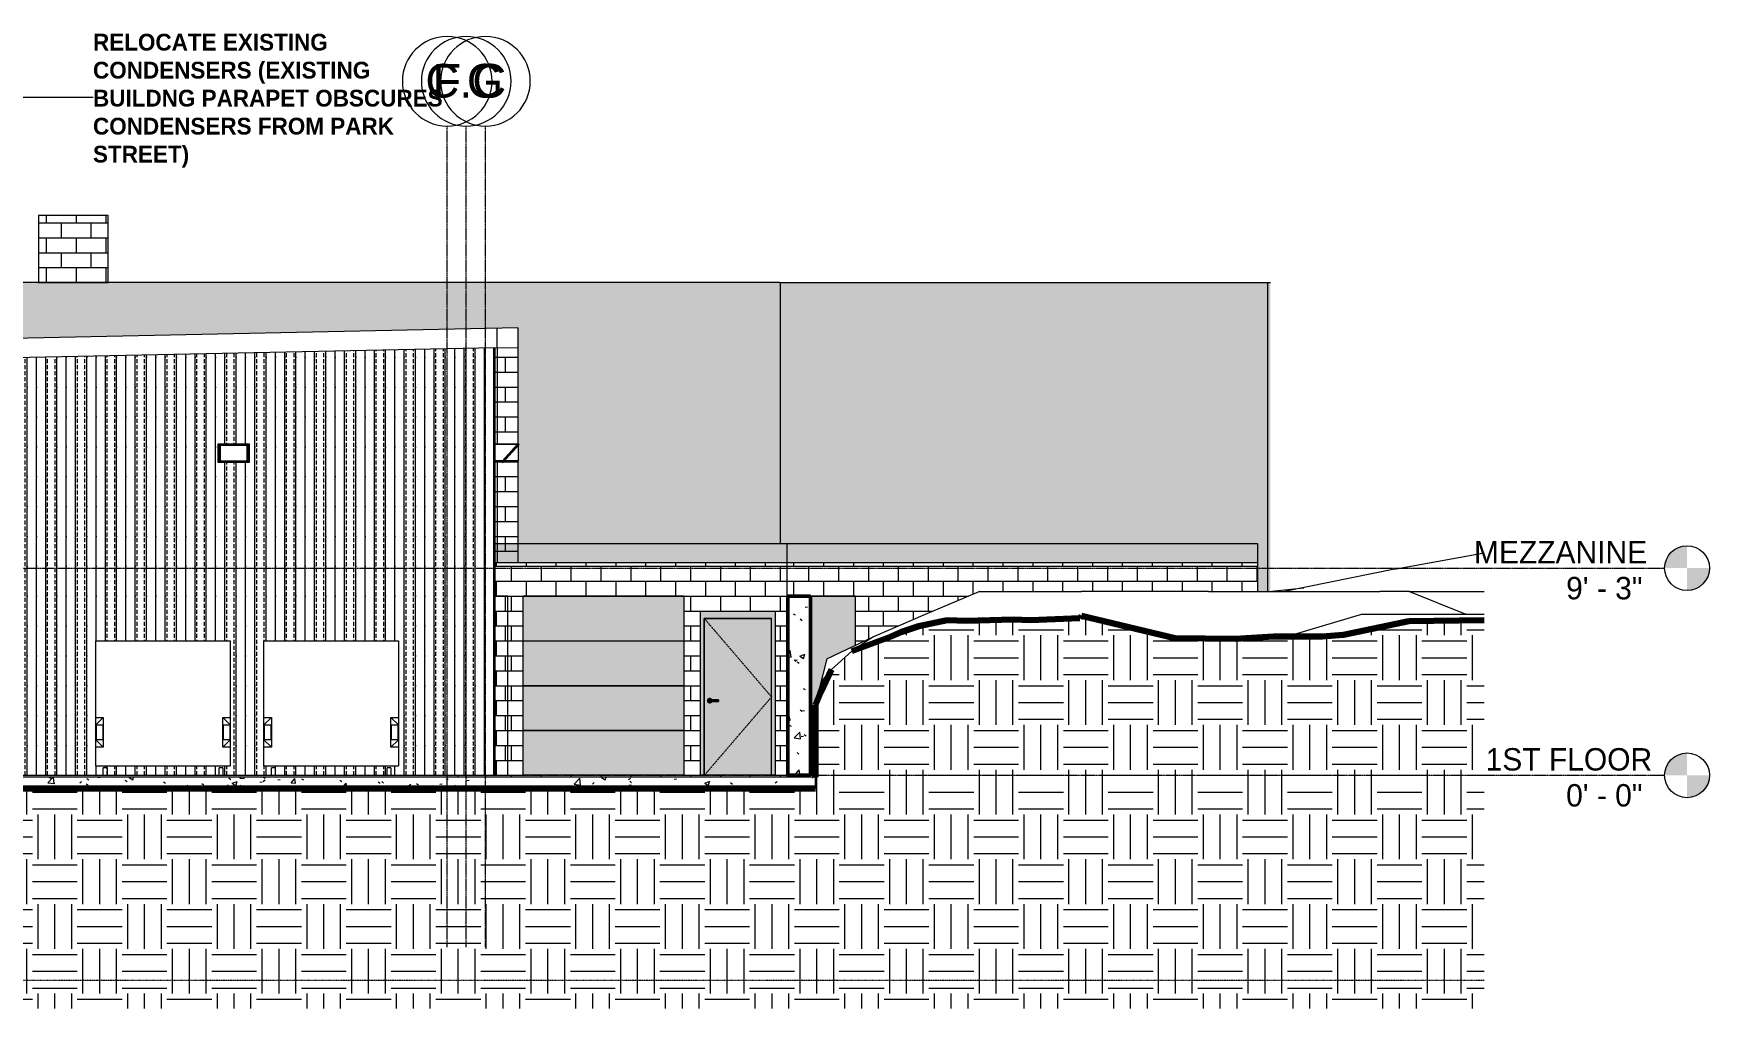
# Model space of a CAD drawing. Header units: inches. Extents: x -12048 to -7950, y -201 to 456.
# Drawn here: x -8848 to -7950, y -125 to 397 of the extents above; entities that cross this region are included whole.
import ezdxf

# ---------------------------------------------------------------- set-up
doc = ezdxf.new("R2010")
doc.units = ezdxf.units.IN
doc.header["$MEASUREMENT"] = 0
for name, pattern in [('Aligning Line 1_8_', [0.25, 0.125, -0.125]), ('Dash 1_16_', [0.125, 0.0625, -0.0625]), ('Grid Line 1_2_', [0.875, 0.5, -0.125, 0.125, -0.125])]:
    doc.linetypes.add(name, pattern=pattern)
for name, color, linetype, lineweight in [('A-DOOR', 31, 'Continuous', 13), ('A-DOOR-FRAM', 31, 'Continuous', 13), ('A-FLOR-LEVL', 51, 'Continuous', 9), ('A-ROOF', 132, 'Continuous', 13), ('A-WALL', 113, 'Continuous', 13), ('A-WALL-PATT', 111, 'Continuous', 13), ('C-BLDG-PADS', 91, 'Continuous', 13), ('C-TOPO', 7, 'Continuous', 9), ('E-LITE-EQPM', 33, 'Continuous', 9), ('G-ANNO-SYMB', 111, 'Aligning Line 1_8_', 9), ('G-ANNO-TEXT', 231, 'Continuous', 9), ('Q-SPCQ', 91, 'Continuous', 9), ('S-FNDN', 32, 'Continuous', 13), ('S-GRID', 1, 'Continuous', 9), ('S-GRID-IDEN', 1, 'Continuous', 9)]:
    doc.layers.add(name, color=color, linetype=linetype, lineweight=lineweight)
doc.styles.add('Arial', font='arial.ttf', dxfattribs={"height": 18})
doc.styles.add('Century Gothic', font='ufonts.com_century-gothic.ttf', dxfattribs={"height": 12})
doc.styles.add('Century Gothic_B', font='GOTHICB.TTF', dxfattribs={"height": 9})
pattern_1 = [(0, (-9083.0765, 0), (0, 8), []), (90, (-9083.0765, 0), (-8, 8), [8, -8])]
pattern_2 = [(50, (-8896.282, 126), (27.5427, -2.4099), [2.88, -31.68]), (355, (-8896.282, 126), (-5.3278, 28.8843), [2.304, -25.344]), (100.451, (-8893.987, 125.8), (22.2153, 26.474), [2.448, -26.924]), (46.184, (-8896.28, 133.68), (40.9819, -6.3564), [4.32, -47.52]), (96.636, (-8892.867, 133.15), (35.8907, 37.4062), [3.671, -40.386]), (351.184, (-8896.28, 133.68), (35.891, 37.4062), [3.456, -38.016]), (21, (-8892.442, 131.76), (22.921, -15.4607), [2.88, -31.68]), (326, (-8892.442, 131.76), (9.3435, 27.8457), [2.304, -25.344]), (71.451, (-8890.532, 130.472), (32.2648, 12.3844), [2.448, -26.924]), (37.5, (-8896.2815, 126), (0.46686, 12.7827), [1.267, -23.77, 1.267, -24.461, -25.44]), (37.5, (-8896.2815, 126), (0.46686, 12.7827), [-50.765, 1.267, -24.173]), (7.5, (-8896.282, 126), (10.1016, 15.1451), [1.267, -13.402, 1.267, -23.194, -9.696]), (7.5, (-8896.282, 126), (10.1016, 15.1451), [-39.13, 1.267, -8.429]), (327.5, (-8904.845, 126), (20.49916, -0.86578), [1.267, -8.333, 1.267, -28.685, -39.744]), (327.5, (-8904.845, 126), (20.49916, -0.86578), [-39.552, 1.267, -38.477]), (317.5, (-8908.685, 126), (22.3948, 3.8443), [1.267, -11.213, 1.267, -18.624, -28.224]), (317.5, (-8908.685, 126), (22.3948, 3.8443), [-32.371, 1.267, -26.957])]
pattern_3 = [(90, (-8595.21, 0), (-16, 1e-15), [16, 0, 0, 0]), (90, (-8601.21, 0), (-16, 1e-15), [16, 0, 0, 0]), (90, (-8600.21, 0), (-16, 1e-15), [2.143, -13.857]), (90, (-8606.21, 0), (-16, 1e-15), [16, 0, 0, 0]), (90, (-8600.21, 3.214), (-16, 1e-15), [2.143, -13.857]), (90, (-8600.21, 6.429), (-16, 1e-15), [2.143, -13.857]), (90, (-8600.21, 9.643), (-16, 1e-15), [2.143, -13.857]), (90, (-8600.21, 12.857), (-16, 1e-15), [2.143, -13.857]), (90, (-8596.21, 0), (-16, 1e-15), [2.143, -13.857]), (90, (-8596.21, 3.214), (-16, 1e-15), [2.143, -13.857]), (90, (-8596.21, 6.429), (-16, 1e-15), [2.143, -13.857]), (90, (-8596.21, 9.643), (-16, 1e-15), [2.143, -13.857]), (90, (-8596.21, 12.857), (-16, 1e-15), [2.143, -13.857])]
pattern_4 = [(0, (-8896.282, 126), (24, 24), [24, -24]), (0, (-8896.282, 135), (24, 24), [24, -24]), (0, (-8896.282, 144), (24, 24), [24, -24]), (90, (-8893.282, 147), (-24, 24), [24, -24]), (90, (-8884.282, 147), (-24, 24), [24, -24]), (90, (-8875.282, 147), (-24, 24), [24, -24])]

# ---------------------------------------------------------------- blocks, each defined once
blk = doc.blocks.new('Door-Passage-Single-Flush - 36_ x 84_-1396078-BUILDING SECTION - NORTH_SOUTH - LOOKING EAST - _REPAIR GARAGE')
at = {"layer": 'A-DOOR'}
h = blk.add_hatch(color=254, dxfattribs=at)
h.paths.add_polyline_path([(-10683.21, 0), (-10647.21, 0), (-10647.21, 84), (-10683.21, 84), (-10683.21, 4.54)], flags=0)
h.paths.add_polyline_path([(-10680.35, 38.82), (-10680.66, 38.86), (-10680.94, 38.98), (-10681.19, 39.16), (-10681.38, 39.41), (-10681.49, 39.69), (-10681.53, 40), (-10681.49, 40.31), (-10681.38, 40.59), (-10681.11, 40.89), (-10680.94, 41.02), (-10680.66, 41.14), (-10680.35, 41.18), (-10680.05, 41.14), (-10679.76, 41.02), (-10679.42, 40.7), (-10679.33, 40.59), (-10679.21, 40.39), (-10675.53, 40.38), (-10675.53, 39.61), (-10679.25, 39.61), (-10679.33, 39.41), (-10679.52, 39.16), (-10679.76, 38.98), (-10680.05, 38.86)], flags=0)
h = blk.add_hatch(color=254, dxfattribs=at)
h.paths.add_polyline_path([(-10680.35, 38.82), (-10680.05, 38.86), (-10679.76, 38.98), (-10679.52, 39.16), (-10679.33, 39.41), (-10679.28, 39.61), (-10679.66, 39.62), (-10680.03, 40.01), (-10679.66, 40.39), (-10679.25, 40.39), (-10679.42, 40.7), (-10679.52, 40.84), (-10679.76, 41.02), (-10680.05, 41.14), (-10680.35, 41.18), (-10680.66, 41.14), (-10680.94, 41.02), (-10681.19, 40.84), (-10681.38, 40.59), (-10681.49, 40.31), (-10681.53, 40), (-10681.49, 39.69), (-10681.38, 39.41), (-10681.11, 39.11), (-10680.94, 38.98), (-10680.66, 38.86)], flags=0)
h.paths.add_polyline_path([(-10680.25, 39.61), (-10680.55, 39.74), (-10680.6, 39.8), (-10680.6, 40.2), (-10680.43, 40.35), (-10680.24, 40.39), (-10679.91, 40.35), (-10679.71, 40.34), (-10680.04, 40), (-10679.74, 39.62), (-10680, 39.62), (-10680.25, 39.61)], flags=0)
h.paths.add_polyline_path([(-10679.66, 39.8), (-10679.7, 40.07), (-10679.73, 40), (-10679.69, 39.9)], flags=0)
h = blk.add_hatch(color=254, dxfattribs=at)
h.paths.add_polyline_path([(-10680.25, 39.61), (-10679.91, 39.65), (-10679.71, 39.66), (-10680.04, 40), (-10680.61, 40), (-10680.55, 39.74), (-10680.43, 39.65), (-10680.27, 39.61)], flags=0)
h.paths.add_polyline_path([(-10679.66, 39.62), (-10679.69, 39.9), (-10679.73, 40), (-10680.04, 40), (-10679.7, 39.66)], flags=0)
h = blk.add_hatch(color=254, dxfattribs=at)
h.paths.add_polyline_path([(-10679.91, 40), (-10679.73, 40), (-10679.66, 40.34), (-10679.7, 40.34), (-10680.04, 40), (-10679.94, 40)], flags=0)
h.paths.add_polyline_path([(-10680.45, 40), (-10680.03, 40.01), (-10679.74, 40.38), (-10680, 40.38), (-10680.34, 40.37), (-10680.55, 40.26), (-10680.6, 40.2), (-10680.58, 40), (-10680.52, 40)], flags=0)
for points in [[(-10677.87, 40), (-10675.53, 40), (-10675.53, 40.39), (-10679.66, 40.38), (-10679.66, 40)], [(-10675.53, 39.61), (-10675.53, 40), (-10679.66, 40), (-10679.66, 39.61), (-10677.87, 39.61)]]:
    blk.add_hatch(color=254, dxfattribs=at).paths.add_polyline_path(points, flags=0)
at = {"layer": 'A-DOOR-FRAM'}
blk.add_hatch(color=254, dxfattribs=at).paths.add_polyline_path([(-10685.21, 0), (-10683.21, 0), (-10683.21, 84), (-10647.21, 84), (-10647.21, 0), (-10645.21, 0), (-10645.21, 88), (-10685.21, 88), (-10685.21, 3.72)], flags=0)
at = {"layer": 'A-DOOR', "linetype": 'Dash 1_16_', "lineweight": 9}
for p, q in [((-10683.21, 84), (-10647.21, 42)), ((-10647.21, 42), (-10683.21, 0))]:
    blk.add_line(p, q, dxfattribs=at)
at = {"layer": 'A-DOOR', "lineweight": 9}
for p, q in [((-10683.21, 84), (-10683.21, 0)), ((-10647.21, 84), (-10683.21, 84)), ((-10647.21, 0), (-10647.21, 84)), ((-10675.53, 40.39), (-10679.66, 40.39)), ((-10679.66, 39.61), (-10675.53, 39.61)), ((-10675.53, 40.39), (-10675.53, 40)), ((-10675.53, 40), (-10675.53, 39.61))]:
    blk.add_line(p, q, dxfattribs=at)
at = {"layer": 'A-DOOR', "lineweight": 9, "flags": 128}
for points in [[(-10679.66, 40.39), (-10679.69, 40.39), (-10679.71, 40.39), (-10679.73, 40.39), (-10679.76, 40.39), (-10679.78, 40.39), (-10679.8, 40.39), (-10679.83, 40.39), (-10679.85, 40.39), (-10679.87, 40.39), (-10679.89, 40.39), (-10679.92, 40.39), (-10679.94, 40.39), (-10679.96, 40.39), (-10679.98, 40.39), (-10680, 40.39), (-10680.02, 40.39), (-10680.04, 40.39), (-10680.05, 40.39), (-10680.07, 40.39), (-10680.09, 40.39), (-10680.1, 40.39), (-10680.12, 40.39), (-10680.13, 40.39), (-10680.15, 40.39), (-10680.16, 40.39), (-10680.17, 40.39), (-10680.19, 40.39), (-10680.2, 40.39), (-10680.21, 40.39), (-10680.21, 40.39), (-10680.22, 40.39), (-10680.23, 40.39), (-10680.24, 40.39), (-10680.24, 40.39), (-10680.25, 40.39), (-10680.25, 40.39), (-10680.25, 40.39), (-10680.25, 40.39), (-10680.25, 40.39)], [(-10680.25, 39.61), (-10680.25, 39.61), (-10680.25, 39.61), (-10680.25, 39.61), (-10680.25, 39.61), (-10680.24, 39.61), (-10680.24, 39.61), (-10680.23, 39.61), (-10680.22, 39.61), (-10680.22, 39.61), (-10680.21, 39.61), (-10680.2, 39.61), (-10680.19, 39.61), (-10680.18, 39.61), (-10680.16, 39.61), (-10680.15, 39.61), (-10680.14, 39.61), (-10680.12, 39.61), (-10680.11, 39.61), (-10680.09, 39.61), (-10680.08, 39.61), (-10680.06, 39.61), (-10680.04, 39.61), (-10680.02, 39.61), (-10680, 39.61), (-10679.98, 39.61), (-10679.96, 39.61), (-10679.94, 39.61), (-10679.92, 39.61), (-10679.9, 39.61), (-10679.88, 39.61), (-10679.86, 39.61), (-10679.83, 39.61), (-10679.81, 39.61), (-10679.79, 39.61), (-10679.76, 39.61), (-10679.74, 39.61), (-10679.72, 39.61), (-10679.69, 39.61), (-10679.67, 39.61), (-10679.66, 39.61)]]:
    blk.add_lwpolyline(points, dxfattribs=at)
at = {"layer": 'A-DOOR', "lineweight": 9}
for centre, radius, start, end in [((-10680.35, 40), 1.18, 19.63434, 180), ((-10680.35, 40), 1.18, 180, 340.43675), ((-10680.25, 40), 0.394, 150, 180), ((-10680.25, 40), 0.394, 180, 210), ((-10680.25, 40), 0.394, 90, 105), ((-10680.25, 40), 0.394, 255, 270)]:
    blk.add_arc(centre, radius, start, end, dxfattribs=at)
at = {"layer": 'A-DOOR-FRAM', "lineweight": 9}
for p, q in [((-10683.21, 0), (-10683.21, 84)), ((-10683.21, 84), (-10647.21, 84)), ((-10647.21, 0), (-10647.21, 84))]:
    blk.add_line(p, q, dxfattribs=at)
blk = doc.blocks.new('Door-Sectional_DesignersChoice_Amarr - 7_x8_-1261150-BUILDING SECTION - NORTH_SOUTH - LOOKING EAST - _REPAIR GARAGE')
at = {"layer": 'A-DOOR'}
for points in [[(-10780.21, 95.94), (-10694.21, 95.94), (-10694.21, 96), (-10780.21, 96)], [(-10780.21, 72), (-10694.21, 72), (-10694.21, 95.94), (-10780.21, 95.94)], [(-10780.21, 71.94), (-10694.21, 71.94), (-10694.21, 72), (-10780.21, 72)], [(-10780.21, 48), (-10694.21, 48), (-10694.21, 71.94), (-10780.21, 71.94)], [(-10780.21, 47.94), (-10694.21, 47.94), (-10694.21, 48), (-10780.21, 48)], [(-10780.21, 24), (-10694.21, 24), (-10694.21, 47.94), (-10780.21, 47.94), (-10780.21, 44.23)], [(-10780.21, 23.94), (-10694.21, 23.94), (-10694.21, 24), (-10780.21, 24)], [(-10780.21, 0), (-10694.21, 0), (-10694.21, 23.94), (-10780.21, 23.94)]]:
    blk.add_hatch(color=254, dxfattribs=at).paths.add_polyline_path(points, flags=0)
for p, q in [((-10694.21, 95.94), (-10780.21, 95.94)), ((-10780.21, 72), (-10694.21, 72)), ((-10694.21, 71.94), (-10780.21, 71.94)), ((-10780.21, 48), (-10694.21, 48)), ((-10694.21, 47.94), (-10780.21, 47.94)), ((-10780.21, 24), (-10694.21, 24)), ((-10694.21, 23.94), (-10780.21, 23.94))]:
    blk.add_line(p, q, dxfattribs=at)
blk = doc.blocks.new('Walls 1 - Walls 1-1277454-BUILDING SECTION - NORTH_SOUTH - LOOKING EAST - _REPAIR GARAGE')
at = {"layer": 'A-ROOF'}
h = blk.add_hatch(color=254, dxfattribs=at)
h.paths.add_polyline_path([(-11927.33, -31.87), (-11915.82, -31.4), (-11915.82, -12), (-11927.33, -12), (-11927.33, -31.14)], flags=0)
h.paths.add_polyline_path([(-11927.33, -11.52), (-11915.82, -11.52), (-11915.82, 264), (-11927.33, 264), (-11927.33, 44.23)], flags=0)
h = blk.add_hatch(color=254, dxfattribs=at)
h.paths.add_polyline_path([(-11778.92, 0), (-11774.15, 0), (-11774.15, 16), (-11778.92, 16), (-11778.92, 1.94)], flags=0)
h.paths.add_polyline_path([(-11915.82, 0), (-11842.92, 0), (-11842.92, 102), (-11840.92, 102), (-11840.92, 98), (-11840.67, 98), (-11840.64, 139.44), (-11840.57, 139.62), (-11840.45, 139.78), (-11840.29, 139.9), (-11840.11, 139.97), (-11839.72, 140), (-11782.57, 140), (-11782.45, 140.08), (-11782.29, 140.1), (-11782.07, 140.06), (-11781.91, 140), (-11774.95, 139.97), (-11774.77, 139.9), (-11774.62, 139.78), (-11774.5, 139.62), (-11774.41, 139.38), (-11774.4, 139.25), (-11774.42, 139.06), (-11774.5, 138.87), (-11774.71, 138.64), (-11774.9, 138.55), (-11774.95, 138.53), (-11774.9, 138.5), (-11774.65, 138.5), (-11774.65, 102), (-11774.15, 102), (-11774.15, 168.34), (-11774.79, 168.34), (-11774.74, 168.29), (-11774.87, 168.17), (-11774.58, 167.85), (-11774.94, 167.52), (-11775.76, 168.44), (-11783.4, 168.44), (-11783.35, 176.85), (-11783.36, 176.87), (-11783.69, 177.24), (-11783.33, 177.56), (-11783.04, 177.24), (-11782.91, 177.36), (-11783, 177.46), (-11774.15, 177.46), (-11774.15, 264), (-11915.82, 264), (-11915.82, 44.23)], flags=0)
h.paths.add_polyline_path([(-11774.15, 17.5), (-11774.15, 40.5), (-11778.92, 40.5), (-11778.92, 17.5), (-11778.04, 17.5)], flags=0)
h.paths.add_polyline_path([(-11778.92, 42), (-11774.15, 42), (-11774.15, 90), (-11778.92, 90), (-11778.92, 44.23)], flags=0)
h.paths.add_polyline_path([(-11822.65, 98), (-11785.67, 98), (-11785.67, 103), (-11822.65, 103), (-11822.65, 100.61)], flags=0)
h.paths.add_polyline_path([(-11837.67, 98), (-11837.67, 103), (-11839.17, 103), (-11839.17, 98)], flags=0)
h.paths.add_polyline_path([(-11836.17, 98), (-11823.65, 98), (-11823.65, 103), (-11836.17, 103), (-11836.17, 100.61)], flags=0)
h.paths.add_polyline_path([(-11784.17, 98), (-11782.67, 98), (-11782.67, 103), (-11784.17, 103), (-11784.17, 98.85)], flags=0)
h.paths.add_polyline_path([(-11781.17, 98), (-11780.92, 98), (-11780.92, 102), (-11775.65, 102), (-11775.65, 103), (-11781.17, 103), (-11781.17, 100.61)], flags=0)
h.paths.add_polyline_path([(-11784.17, 104), (-11782.67, 104), (-11782.67, 108), (-11784.17, 108), (-11784.17, 104.14)], flags=0)
h.paths.add_polyline_path([(-11810.49, 104), (-11785.67, 104), (-11785.67, 108), (-11822.65, 108), (-11822.65, 104)], flags=0)
h.paths.add_polyline_path([(-11836.17, 104), (-11823.65, 104), (-11823.65, 108), (-11836.17, 108), (-11836.17, 107.66)], flags=0)
h.paths.add_polyline_path([(-11781.17, 104), (-11775.65, 104), (-11775.65, 108), (-11781.17, 108), (-11781.17, 104.14)], flags=0)
h.paths.add_polyline_path([(-11839.17, 104), (-11837.67, 104), (-11837.67, 108), (-11839.17, 108), (-11839.17, 104.14)], flags=0)
h.paths.add_polyline_path([(-11837.67, 109), (-11837.67, 113), (-11839.17, 113), (-11839.17, 109)], flags=0)
h.paths.add_polyline_path([(-11797.51, 109), (-11785.67, 109), (-11785.67, 113), (-11822.65, 113), (-11822.65, 109), (-11804, 109)], flags=0)
h.paths.add_polyline_path([(-11782.67, 109), (-11782.67, 113), (-11784.17, 113), (-11784.17, 109), (-11782.91, 109)], flags=0)
h.paths.add_polyline_path([(-11781.17, 109), (-11775.65, 109), (-11775.65, 113), (-11781.17, 113), (-11781.17, 111.18)], flags=0)
h.paths.add_polyline_path([(-11836.17, 109), (-11823.65, 109), (-11823.65, 113), (-11836.17, 113), (-11836.17, 111.18)], flags=0)
h.paths.add_polyline_path([(-11782.67, 114), (-11782.67, 118), (-11784.17, 118), (-11784.17, 114)], flags=0)
h.paths.add_polyline_path([(-11837.67, 114), (-11837.67, 118), (-11839.17, 118), (-11839.17, 114)], flags=0)
h.paths.add_polyline_path([(-11781.17, 114), (-11775.65, 114), (-11775.65, 118), (-11781.17, 118), (-11781.17, 114.71)], flags=0)
h.paths.add_polyline_path([(-11816.99, 114), (-11785.67, 114), (-11785.67, 118), (-11822.65, 118), (-11822.65, 114)], flags=0)
h.paths.add_polyline_path([(-11823.65, 114), (-11823.65, 118), (-11836.17, 118), (-11836.17, 114), (-11829.97, 114)], flags=0)
h.paths.add_polyline_path([(-11787.54, 119), (-11785.67, 119), (-11785.67, 123), (-11822.65, 123), (-11822.65, 119), (-11791.63, 119)], flags=0)
h.paths.add_polyline_path([(-11778.04, 119), (-11775.65, 119), (-11775.65, 123), (-11781.17, 123), (-11781.17, 119), (-11778.34, 119)], flags=0)
h.paths.add_polyline_path([(-11837.67, 119), (-11837.67, 123), (-11839.17, 123), (-11839.17, 119)], flags=0)
h.paths.add_polyline_path([(-11784.17, 119), (-11782.67, 119), (-11782.67, 123), (-11784.17, 123), (-11784.17, 121.76)], flags=0)
h.paths.add_polyline_path([(-11836.17, 119), (-11823.65, 119), (-11823.65, 123), (-11836.17, 123), (-11836.17, 121.76)], flags=0)
h.paths.add_polyline_path([(-11810.49, 124), (-11785.67, 124), (-11785.67, 128), (-11822.65, 128), (-11822.65, 124), (-11816.99, 124)], flags=0)
h.paths.add_polyline_path([(-11775.65, 124), (-11775.65, 128), (-11781.17, 128), (-11781.17, 124), (-11778.04, 124)], flags=0)
h.paths.add_polyline_path([(-11839.17, 124), (-11837.67, 124), (-11837.67, 128), (-11839.17, 128), (-11839.17, 125.28)], flags=0)
h.paths.add_polyline_path([(-11829.97, 124), (-11823.65, 124), (-11823.65, 128), (-11836.17, 128), (-11836.17, 124)], flags=0)
h.paths.add_polyline_path([(-11784.17, 124), (-11782.67, 124), (-11782.67, 128), (-11784.17, 128), (-11784.17, 125.28)], flags=0)
h.paths.add_polyline_path([(-11816.99, 129), (-11785.67, 129), (-11785.67, 132.5), (-11822.65, 132.5), (-11822.65, 129)], flags=0)
h.paths.add_polyline_path([(-11836.17, 129), (-11823.65, 129), (-11823.65, 132.5), (-11836.17, 132.5), (-11836.17, 132.33)], flags=0)
h.paths.add_polyline_path([(-11781.17, 129), (-11775.65, 129), (-11775.65, 133), (-11777.44, 133), (-11777.5, 132.87), (-11777.62, 132.72), (-11777.77, 132.6), (-11778.04, 132.51), (-11778.34, 132.5), (-11781.17, 132.5), (-11781.17, 132.33)], flags=0)
h.paths.add_polyline_path([(-11782.67, 129), (-11782.67, 132.5), (-11784.17, 132.5), (-11784.17, 129)], flags=0)
h.paths.add_polyline_path([(-11838.23, 129), (-11837.67, 129), (-11837.7, 133), (-11839.17, 133), (-11839.17, 129)], flags=0)
h.paths.add_polyline_path([(-11836.72, 134), (-11823.65, 134), (-11823.65, 138.5), (-11839.17, 138.5), (-11839.17, 134), (-11836.92, 134)], flags=0)
h.paths.add_polyline_path([(-11778.04, 134), (-11775.65, 134), (-11775.65, 138.5), (-11781.17, 138.46), (-11781.17, 134), (-11778.15, 134)], flags=0)
h.paths.add_polyline_path([(-11787.78, 134), (-11782.67, 134), (-11782.67, 138.5), (-11822.65, 138.5), (-11822.65, 134), (-11791.02, 134)], flags=0)
for points in [[(-10642.37, 124), (-10642.37, 264), (-10642.99, 264), (-10642.99, 124)], [(-10386.77, 98.4), (-10381.41, 98.4), (-10381.41, 264), (-10642.37, 264), (-10642.37, 124), (-10386.77, 124), (-10386.77, 100.61)], [(-10381.41, 98.4), (-10380.79, 98.44), (-10380.08, 98.52), (-10380.08, 264), (-10381.41, 264), (-10381.41, 100.61)]]:
    blk.add_hatch(color=254, dxfattribs=at).paths.add_polyline_path(points, flags=0)
for p, q in [((-11927.33, 264), (-11915.82, 264)), ((-11915.82, 264), (-11774.15, 264)), ((-11915.82, 264), (-11915.82, -11.52)), ((-11774.15, 177.46), (-11774.15, 264)), ((-10643.01, 264), (-10642.37, 264)), ((-10642.37, 264), (-10381.41, 264)), ((-10642.37, 124), (-10642.37, 264)), ((-10381.41, 264), (-10380.08, 264)), ((-10381.41, 98.4), (-10381.41, 264)), ((-11774.15, 102), (-11774.15, 168.34)), ((-11774.15, 42), (-11774.15, 90)), ((-11774.15, 17.5), (-11774.15, 40.5)), ((-11774.15, 0), (-11774.15, 16)), ((-11915.82, -12), (-11915.82, -31.4))]:
    blk.add_line(p, q, dxfattribs=at)
blk = doc.blocks.new('Trash_Bin_3753 - 6-Yard Bin-1391954-BUILDING SECTION - NORTH_SOUTH - LOOKING EAST - _REPAIR GARAGE')
at = {"layer": 'Q-SPCQ'}
for p, q in [((-11009.02, 31), (-11009.02, 72)), ((-11009.02, 72), (-10937.02, 72)), ((-10937.02, 72), (-10937.02, 31)), ((-11009.02, 27), (-11009.02, 31)), ((-11009.02, 31), (-11005.02, 31)), ((-11009.02, 27), (-11005.02, 31)), ((-11009.02, 19), (-11009.02, 27)), ((-11005.02, 31), (-11005.02, 15)), ((-10941.02, 15), (-10941.02, 31)), ((-10941.02, 31), (-10937.02, 31)), ((-10941.02, 31), (-10937.02, 27)), ((-10937.02, 31), (-10937.02, 27)), ((-10937.02, 27), (-10937.02, 19)), ((-11009.02, 15), (-11009.02, 19)), ((-11005.02, 15), (-11009.02, 19)), ((-11005.15, 26.88), (-11008.9, 26.88)), ((-11008.9, 26.88), (-11008.9, 19.13)), ((-11008.9, 19.13), (-11005.15, 19.13)), ((-11005.15, 19.13), (-11005.15, 26.88)), ((-10937.02, 19), (-10941.02, 15)), ((-10937.15, 26.88), (-10940.9, 26.88)), ((-10940.9, 26.88), (-10940.9, 19.13)), ((-10940.9, 19.13), (-10937.15, 19.13)), ((-10937.15, 19.13), (-10937.15, 26.88)), ((-10937.02, 19), (-10937.02, 15)), ((-11009.02, 5), (-11009.02, 15)), ((-11005.02, 15), (-11009.02, 15)), ((-10937.02, 15), (-10941.02, 15)), ((-10937.02, 15), (-10937.02, 5)), ((-11009.02, 5), (-10937.02, 5)), ((-11003.02, 4), (-11005.02, 4)), ((-11005.02, 2), (-11005.02, 4)), ((-11005.02, 0), (-11005.02, 2)), ((-11003.02, 4), (-11003.02, 2)), ((-11003.02, 2), (-11003.02, 0)), ((-10941.02, 4), (-10943.02, 4)), ((-10943.02, 2), (-10943.02, 4)), ((-10943.02, 0), (-10943.02, 2)), ((-10941.02, 4), (-10941.02, 2)), ((-10941.02, 2), (-10941.02, 0)), ((-11005.02, 0), (-11003.02, 0)), ((-10943.02, 0), (-10941.02, 0))]:
    blk.add_line(p, q, dxfattribs=at)
blk = doc.blocks.new('Pathway_Cooper_Streetworks_WKP_Pak_Glass - Pathway_Cooper_Streetworks_WKP_Pak_Glass-V9-BUILDING SECTION - NORTH_SOUTH - LOOKING EAST - _REPAIR GARAGE')
at = {"layer": 'E-LITE-EQPM'}
for p, q in [((-11614.02, 177.56), (-11597.27, 177.56)), ((-11614.02, 177.24), (-11614.02, 177.56)), ((-11614.02, 177.24), (-11597.27, 177.24)), ((-11614.02, 167.52), (-11614.02, 177.24)), ((-11613.52, 176.87), (-11613.52, 167.9)), ((-11613.52, 176.87), (-11597.77, 176.87)), ((-11613.32, 176.87), (-11613.32, 168.21)), ((-11613.02, 168.44), (-11613.02, 176.83)), ((-11612.89, 176.83), (-11613.02, 176.83)), ((-11613.02, 168.44), (-11613.02, 176.83)), ((-11598.27, 176.83), (-11613.02, 176.83)), ((-11612.89, 176.83), (-11612.89, 168.44)), ((-11598.4, 168.44), (-11598.4, 176.83)), ((-11598.27, 176.83), (-11598.4, 176.83)), ((-11598.27, 176.83), (-11598.27, 168.44)), ((-11598.27, 176.83), (-11598.27, 168.44)), ((-11597.97, 168.21), (-11597.97, 176.87)), ((-11597.77, 167.9), (-11597.77, 176.87)), ((-11597.27, 177.56), (-11597.27, 177.24)), ((-11597.27, 177.24), (-11597.27, 167.52)), ((-11597.27, 167.52), (-11614.02, 167.52)), ((-11613.52, 167.9), (-11613.32, 168.21)), ((-11613.52, 167.9), (-11597.77, 167.9)), ((-11613.32, 168.44), (-11613.02, 168.44)), ((-11597.97, 168.34), (-11613.32, 168.34)), ((-11597.97, 168.34), (-11613.32, 168.34)), ((-11597.97, 168.28), (-11613.32, 168.28)), ((-11613.32, 168.21), (-11597.97, 168.21)), ((-11613.02, 168.44), (-11612.89, 168.44)), ((-11613.02, 168.44), (-11598.27, 168.44)), ((-11598.4, 168.44), (-11598.27, 168.44)), ((-11598.27, 168.44), (-11597.97, 168.44)), ((-11597.77, 167.9), (-11597.97, 168.21))]:
    blk.add_line(p, q, dxfattribs=at)
blk = doc.blocks.new('Pathway_Cooper_Streetworks_WKP_Pak_Glass - Pathway_Cooper_Streetworks_WKP_Pak_Glass-V10-BUILDING SECTION - NORTH_SOUTH - LOOKING EAST - _REPAIR GARAGE')
at = {"layer": 'E-LITE-EQPM'}
for p, q in [((-10783.1, 177.46), (-10795.46, 177.46)), ((-10795.36, 177.36), (-10795.36, 168.44)), ((-10783.19, 177.36), (-10795.36, 177.36)), ((-10795.36, 168.44), (-10795.36, 177.36)), ((-10795.36, 177.36), (-10783.19, 177.36)), ((-10782.78, 177.56), (-10791.52, 167.85)), ((-10783.2, 177.36), (-10791.36, 168.29)), ((-10791.16, 167.52), (-10782.42, 177.24)), ((-10783.07, 177.24), (-10783.2, 177.36)), ((-10783.19, 177.36), (-10783.1, 177.46)), ((-10782.81, 176.8), (-10782.81, 168.54)), ((-10782.42, 177.24), (-10782.78, 177.56)), ((-10782.71, 176.83), (-10782.76, 176.85)), ((-10782.71, 176.83), (-10782.76, 176.85)), ((-10782.71, 168.44), (-10782.71, 176.83)), ((-10782.71, 168.44), (-10782.71, 176.83)), ((-10795.46, 168.34), (-10791.32, 168.34)), ((-10795.36, 168.44), (-10791.23, 168.44)), ((-10791.23, 168.44), (-10795.36, 168.44)), ((-10791.52, 167.85), (-10791.16, 167.52)), ((-10791.36, 168.29), (-10791.23, 168.17)), ((-10790.34, 168.44), (-10782.71, 168.44)), ((-10790.34, 168.44), (-10782.71, 168.44)), ((-10782.81, 168.54), (-10790.25, 168.54))]:
    blk.add_line(p, q, dxfattribs=at)
blk = doc.blocks.new('Level - Level Head - Circle-50818-BUILDING SECTION - NORTH_SOUTH - LOOKING EAST - _REPAIR GARAGE')
at = {"layer": 'A-FLOR-LEVL'}
h = blk.add_hatch(color=256, dxfattribs=at)
edge = h.paths.add_edge_path(flags=0)
edge.add_line((-10156.98, 0), (-10168.98, 0))
edge.add_arc((-10156.98, 0), 12, 90, 180, ccw=False)
edge.add_line((-10156.98, 12), (-10156.98, 0))
h = blk.add_hatch(color=256, dxfattribs=at)
edge = h.paths.add_edge_path(flags=0)
edge.add_line((-10156.98, -12), (-10156.98, 0))
edge.add_line((-10156.98, 0), (-10144.98, 0))
edge.add_arc((-10156.98, 0), 12, 270, 360, ccw=False)
blk.add_circle((-10156.98, 0), 12, dxfattribs=at)
blk = doc.blocks.new('Grid - Grid Head - Circle-50561-BUILDING SECTION - NORTH_SOUTH - LOOKING EAST - _REPAIR GARAGE')
at = {"layer": 'S-GRID-IDEN'}
for start, end in [(360, 180), (180, 360)]:
    blk.add_arc((-10800.4, 371.84), 24, start, end, dxfattribs=at)

msp = doc.modelspace()

# ---------------------------------------------------------------- hatches: boundary and pattern name
at = {"layer": 'A-ROOF'}
for color, points in [(255, [(-8590.28, 114), (-8444.34, 114), (-8444.34, 124), (-8600.77, 124), (-8600.77, 114)]), (254, [(-8444.34, 114), (-8192.09, 114), (-8192.09, 124), (-8444.34, 124)])]:
    msp.add_hatch(color=color, dxfattribs=at).paths.add_polyline_path(points, flags=0)
at = {"layer": 'A-WALL-PATT', "lineweight": 9}
h = msp.add_hatch(dxfattribs=at)
h.set_pattern_fill('FP_4', style=0, pattern_type=2)
h.set_pattern_definition([(0, (-8848.7815, 0), (0, 8), []), (90, (-8848.7815, 0), (-8, 8), [8, -8])])
h.paths.add_polyline_path([(-8844.97, 264), (-8807.72, 264), (-8807.72, 300), (-8844.97, 300), (-8844.97, 269.77)], flags=0)
h = msp.add_hatch(dxfattribs=at)
h.set_pattern_fill('FP_9', style=0, pattern_type=2)
h.set_pattern_definition([(0, (-9579.4605, 0), (0, 8), []), (90, (-9579.4605, 0), (-8, 8), [8, -8])])
h.paths.add_polyline_path([(-9577.13, 0), (-9575.96, 0), (-9575.96, 16), (-9577.13, 16), (-9577.13, 1.94)], flags=0)
h.paths.add_polyline_path([(-9578.63, 0), (-9578.63, 16), (-9579.46, 16), (-9579.46, 0)], flags=0)
h.paths.add_polyline_path([(-9578.63, 17.5), (-9578.63, 40.5), (-9579.46, 40.5), (-9579.46, 17.5)], flags=0)
h.paths.add_polyline_path([(-9575.96, 17.5), (-9575.96, 40.5), (-9577.13, 40.5), (-9577.13, 17.5), (-9576.87, 17.5)], flags=0)
h.paths.add_polyline_path([(-9579.46, 42), (-9575.96, 42), (-9575.96, 168.34), (-9579.46, 168.34), (-9579.46, 102), (-9577.46, 102), (-9577.46, 90), (-9579.46, 90), (-9579.46, 44.23)], flags=0)
h.paths.add_polyline_path([(-8538.36, 124), (-8448.31, 124), (-8448.31, 264), (-8875.46, 264), (-8875.46, 242.59), (-8874.46, 242.57), (-8874.46, 241.46), (-8875.46, 241.46), (-8875.46, 240.03), (-8874.46, 240.02), (-8874.46, 239.67), (-8875.46, 239.67), (-8875.46, 237.63), (-8873.46, 237.63), (-8873.46, 233.77), (-8588.34, 239.71), (-8588.34, 177.29), (-8588.09, 177.56), (-8587.73, 177.24), (-8588.07, 176.85), (-8588.02, 176.83), (-8588.07, 168.44), (-8588.34, 168.44), (-8588.34, 124), (-8564.32, 124)], flags=0)
h.paths.add_polyline_path([(-9575.96, 177.46), (-9575.96, 219.14), (-9226.78, 226.41), (-9226.78, 230.96), (-9224.78, 230.96), (-9224.78, 260.37), (-9221.79, 260.37), (-9221.79, 260.73), (-9185.98, 260.73), (-9185.98, 260.37), (-9183, 260.37), (-9183, 235.91), (-9182, 235.89), (-9182, 234.78), (-9183, 234.78), (-9183, 233.36), (-9182, 233.34), (-9182, 232.99), (-9183, 232.99), (-9183, 230.96), (-9181, 230.96), (-9181, 227.37), (-9073, 229.62), (-9073, 233.92), (-9071, 233.92), (-9071, 263.33), (-9068.01, 263.33), (-9068.01, 263.69), (-9032.2, 263.69), (-9032.2, 263.33), (-9029.21, 263.33), (-9029.21, 238.87), (-9028.21, 238.85), (-9028.21, 237.75), (-9029.21, 237.75), (-9029.21, 236.32), (-9028.21, 236.3), (-9028.21, 235.96), (-9029.21, 235.96), (-9029.21, 233.92), (-9027.21, 233.92), (-9027.21, 230.57), (-8908.42, 233.04), (-8919.24, 233.04), (-8919.24, 237.63), (-8917.24, 237.63), (-8917.24, 264), (-9579.46, 264), (-9579.46, 177.46)], flags=0)
h = msp.add_hatch(dxfattribs=at)
h.set_pattern_fill('FP_12', style=0, pattern_type=2)
h.set_pattern_definition(pattern_1)
h.paths.add_polyline_path([(-9083.08, 0), (-9007.67, 0), (-8947.53, 5.49), (-8879.44, 9.3), (-8879.44, 208.75), (-8895.34, 208.79), (-8975.59, 208.92), (-8975.61, 209.04), (-9083.08, 206.8), (-9083.08, 4.7)], flags=0)
h.paths.add_polyline_path([(-8593.77, 0), (-8593.77, 96), (-8600.77, 96), (-8600.77, 0)], flags=0)
h.paths.add_polyline_path([(-8599.21, 114), (-8599.21, 168.34), (-8600.77, 168.34), (-8600.77, 114)], flags=0)
h.paths.add_polyline_path([(-8600.77, 177.46), (-8599.21, 177.46), (-8599.21, 228.98), (-8600.77, 228.95), (-8600.77, 185.19)], flags=0)
h = msp.add_hatch(dxfattribs=at)
h.set_pattern_fill('FP_19', color=256, style=0, pattern_type=2)
h.set_pattern_definition(pattern_3)
h.paths.add_polyline_path([(-8859.21, 0), (-8810.34, 0), (-8810.34, 4), (-8808.34, 4), (-8808.34, 0), (-8748.34, 0), (-8748.34, 4), (-8746.34, 4), (-8746.34, 0), (-8720.34, 0), (-8720.34, 4), (-8718.34, 4), (-8718.34, 0), (-8658.34, 0), (-8658.34, 4), (-8656.34, 4), (-8656.34, 0), (-8611.65, 0), (-8611.65, 228.73), (-8859.21, 223.55), (-8859.21, 16.03)], flags=0)
h.paths.add_polyline_path([(-8652.34, 5), (-8724.34, 5), (-8724.34, 72), (-8652.34, 72), (-8652.34, 15)], flags=0)
h.paths.add_polyline_path([(-8757.93, 5), (-8814.34, 5), (-8814.34, 72), (-8742.34, 72), (-8742.34, 5), (-8756.63, 5)], flags=0)
h.paths.add_polyline_path([(-8746.06, 167.52), (-8748.9, 167.52), (-8748.9, 177.56), (-8732.15, 177.56), (-8732.15, 167.52), (-8733.15, 167.52)], flags=0)
h = msp.add_hatch(dxfattribs=at)
h.set_pattern_fill('FP_19', color=256, style=0, pattern_type=2)
h.set_pattern_definition(pattern_3)
h.paths.add_polyline_path([(-8611.65, 0), (-8600.77, 0), (-8600.77, 228.95), (-8611.65, 228.73), (-8611.65, 44.23)], flags=0)
h = msp.add_hatch(dxfattribs=at)
h.set_pattern_fill('FP_12', color=256, style=0, pattern_type=2)
h.set_pattern_definition(pattern_1)
h.paths.add_polyline_path([(-8590.28, 114), (-8588.34, 114), (-8588.34, 168.44), (-8595.65, 168.44), (-8596.48, 167.52), (-8596.84, 167.85), (-8596.55, 168.17), (-8596.68, 168.29), (-8596.68, 168.34), (-8599.21, 168.34), (-8599.21, 114)], flags=0)
h.paths.add_polyline_path([(-8588.38, 177.24), (-8588.34, 177.29), (-8588.34, 229.21), (-8599.21, 228.98), (-8599.21, 177.46), (-8588.42, 177.46), (-8588.51, 177.36), (-8588.46, 177.31)], flags=0)
h = msp.add_hatch(dxfattribs=at)
h.set_pattern_fill('FP_15', style=0, pattern_type=2)
h.set_pattern_definition([(0, (-8615.7735, 0), (0, 8), []), (90, (-8615.7735, 0), (-8, 8), [8, -8])])
h.paths.add_polyline_path([(-8586.15, -1), (-8444.34, -1), (-8444.34, 114), (-8600.77, 114), (-8600.77, 0), (-8605.71, 0), (-8605.71, -1), (-8590.28, -1)], flags=0)
h.paths.add_polyline_path([(-8490.52, 0), (-8490.52, 88), (-8450.52, 88), (-8450.52, 0), (-8486.43, 0)], flags=0)
h.paths.add_polyline_path([(-8585.52, 0), (-8585.52, 96), (-8499.52, 96), (-8499.52, 0), (-8538.36, 0)], flags=0)
h = msp.add_hatch(dxfattribs=at)
h.set_pattern_fill('FP_11', style=0, pattern_type=2)
h.set_pattern_definition([(0, (-8440.5235, 0), (0, 8), []), (90, (-8440.5235, 0), (-8, 8), [8, -8])])
h.paths.add_polyline_path([(-8443.72, -1), (-8428.91, -1), (-8428.91, 0), (-8443.72, 0), (-8443.72, 96), (-8407.63, 96), (-8407.63, 69.67), (-8397.7, 74.4), (-8370.08, 86.4), (-8341.38, 98.4), (-8192.09, 98.4), (-8192.09, 114), (-8444.34, 114), (-8444.34, -1), (-8443.72, -1)], flags=0)
h.paths.add_polyline_path([(-8236.44, 73.41), (-8236.45, 73.42), (-8236.45, 73.41)], flags=0)
h = msp.add_hatch(dxfattribs=at)
h.set_pattern_fill('FP_14', color=8, style=0, pattern_type=2)
h.set_pattern_definition(pattern_2)
h.paths.add_polyline_path([(-8431.72, 0), (-8431.72, 96), (-8443.72, 96), (-8443.72, 0), (-8434.5, 0)], flags=0)
at = {"layer": 'C-BLDG-PADS', "lineweight": 9}
h = msp.add_hatch(dxfattribs=at)
h.set_pattern_fill('FP_14', color=256, style=0, pattern_type=2)
h.set_pattern_definition(pattern_2)
h.paths.add_polyline_path([(-8823.95, -7), (-8428.91, -7), (-8428.91, -1), (-8869.45, -1), (-8869.45, -7), (-8849.91, -7)], flags=0)
at = {"layer": 'C-TOPO'}
h = msp.add_hatch(dxfattribs=at)
h.set_pattern_fill('FP_22', color=256, style=0, pattern_type=2)
h.set_pattern_definition(pattern_4)
h.paths.add_polyline_path([(-8371.07, -124.93), (-8236.62, -124.93), (-8236.62, 73.42), (-8286.61, 85.38), (-8287.51, 84.14), (-8313.89, 83.18), (-8323.1, 83.53), (-8348.22, 82.8), (-8358.55, 83.13), (-8373.59, 79.95), (-8383.3, 76.67), (-8388.46, 74.4), (-8409.51, 66.6), (-8420.47, 56.76), (-8426.38, 44.23), (-8428.91, 37.81), (-8428.91, -124.93), (-8381.86, -124.93)], flags=0)
h = msp.add_hatch(dxfattribs=at)
h.set_pattern_fill('FP_22', color=256, style=0, pattern_type=2)
h.set_pattern_definition(pattern_4)
h.paths.add_polyline_path([(-8071.03, -124.93), (-8071.03, 83.2), (-8111.22, 82.57), (-8146.31, 75.24), (-8157.6, 74.4), (-8183.51, 74.4), (-8204.33, 73.07), (-8236.62, 73.42), (-8236.62, -124.93), (-8073.26, -124.93)], flags=0)
h = msp.add_hatch(dxfattribs=at)
h.set_pattern_fill('FP_22', color=256, style=0, pattern_type=2)
h.set_pattern_definition(pattern_4)
h.paths.add_polyline_path([(-8856.45, -124.93), (-8428.91, -124.93), (-8428.91, -7.01), (-8869.45, -7.01), (-8869.45, -48), (-8856.45, -48), (-8856.45, -60), (-8869.45, -60), (-8869.45, -124.93)], flags=0)
at = {"layer": 'S-FNDN'}
msp.add_hatch(color=254, dxfattribs=at).paths.add_polyline_path([(-8428.91, 0), (-8428.91, 40.86), (-8427.06, 46.28), (-8422.89, 62.4), (-8407.63, 69.67), (-8407.63, 96), (-8431.72, 96), (-8431.72, 0)], flags=0)

# ---------------------------------------------------------------- linework, layer by layer
at = {"layer": 'A-FLOR-LEVL', "linetype": 'Grid Line 1_2_'}
for p, q in [((-9782.32, 111), (-7974.3, 111)), ((-9829.36, 0), (-7974.3, 0))]:
    msp.add_line(p, q, dxfattribs=at)
at = {"layer": 'A-ROOF'}
for p, q in [((-8588.34, 239.71), (-8859.21, 234.07)), ((-8599.46, 228.98), (-8599.46, 239.48)), ((-8588.34, 239.71), (-8588.34, 229.21)), ((-8600.77, 228.95), (-8588.34, 229.21)), ((-8192.09, 124), (-8600.77, 124)), ((-8444.34, 124), (-8444.34, 114)), ((-8192.09, 114), (-8192.09, 124)), ((-8444.34, 114), (-8192.09, 114))]:
    msp.add_line(p, q, dxfattribs=at)
at = {"layer": 'A-WALL'}
for p, q in [((-8807.72, 300), (-8844.97, 300)), ((-8844.97, 300), (-8844.97, 264)), ((-8807.72, 264), (-8807.72, 300)), ((-8448.31, 264), (-8875.46, 264)), ((-8600.77, 228.95), (-8870.09, 223.34)), ((-8600.77, 228.95), (-8600.77, 0)), ((-8599.21, 177.46), (-8599.21, 228.98)), ((-8588.34, 229.21), (-8588.34, 177.29)), ((-8599.21, 114), (-8599.21, 168.34)), ((-8588.34, 168.44), (-8588.34, 114)), ((-8600.77, 114), (-8444.34, 114)), ((-8444.34, 114), (-8444.34, -1)), ((-8192.09, 98.4), (-8192.09, 114)), ((-8593.77, 96), (-8600.77, 96)), ((-8593.77, 0), (-8593.77, 96)), ((-8585.52, 0), (-8585.52, 96)), ((-8585.52, 96), (-8499.52, 96)), ((-8499.52, 96), (-8499.52, 0)), ((-8490.52, 0), (-8490.52, 88)), ((-8490.52, 88), (-8450.52, 88)), ((-8450.52, 88), (-8450.52, 0)), ((-8499.52, 0), (-8585.52, 0)), ((-8859.21, 0), (-8810.34, 0)), ((-8808.34, 0), (-8748.34, 0)), ((-8746.34, 0), (-8720.34, 0)), ((-8718.34, 0), (-8658.34, 0)), ((-8656.34, 0), (-8593.77, 0)), ((-8450.52, 0), (-8490.52, 0))]:
    msp.add_line(p, q, dxfattribs=at)
at = {"layer": 'C-BLDG-PADS'}
for p, q in [((-8428.91, -1), (-8869.45, -1)), ((-8869.45, -7), (-8428.91, -7)), ((-8428.91, -7), (-8428.91, -1))]:
    msp.add_line(p, q, dxfattribs=at)
at = {"layer": 'C-BLDG-PADS', "lineweight": 9}
msp.add_line((-8620.71, 0), (-8620.71, -1), dxfattribs=at)
at = {"layer": 'C-TOPO'}
for p, q in [((-8118.9, 110.4), (-8071.03, 119.22)), ((-8118.9, 110.4), (-8177.8, 98.4)), ((-8186.45, 98.4), (-8167.54, 100.49)), ((-8370.08, 86.4), (-8341.38, 98.4)), ((-8341.23, 98.4), (-8341.38, 98.4)), ((-8341.38, 98.4), (-8286.48, 98.4)), ((-8252.5, 98.4), (-8286.48, 98.4)), ((-8218.51, 98.4), (-8252.5, 98.4)), ((-8218.51, 98.4), (-8150.54, 98.4)), ((-8150.54, 98.4), (-8126.82, 98.4)), ((-8110.86, 98.4), (-8126.82, 98.4)), ((-8111.03, 98.4), (-8110.86, 98.4)), ((-8110.86, 98.4), (-8074.13, 98.4)), ((-8110.86, 98.4), (-8080.72, 86.4)), ((-8074.13, 98.4), (-8071.03, 98.4)), ((-8397.7, 74.4), (-8370.08, 86.4)), ((-8373.59, 79.95), (-8358.55, 83.13)), ((-8358.55, 83.13), (-8348.22, 82.8)), ((-8348.22, 82.8), (-8323.1, 83.53)), ((-8323.1, 83.53), (-8313.89, 83.18)), ((-8313.89, 83.18), (-8287.51, 84.14)), ((-8286.61, 85.38), (-8287.51, 84.14)), ((-8236.63, 73.42), (-8286.61, 85.38)), ((-8136.17, 86.4), (-8172.66, 75.49)), ((-8136.17, 86.4), (-8172.66, 75.49)), ((-8111.22, 82.57), (-8146.31, 75.24)), ((-8136.17, 86.4), (-8136.03, 86.4)), ((-8136.17, 86.4), (-8071.03, 86.4)), ((-8071.03, 83.2), (-8111.22, 82.57)), ((-8080.97, 86.47), (-8080.72, 86.4)), ((-8422.89, 62.4), (-8397.7, 74.4)), ((-8409.51, 66.6), (-8388.46, 74.4)), ((-8397.7, 74.4), (-8409.51, 66.6)), ((-8397.78, 74.33), (-8397.7, 74.4)), ((-8388.46, 74.4), (-8383.3, 76.67)), ((-8383.3, 76.67), (-8373.59, 79.95)), ((-8236.44, 73.41), (-8236.63, 73.42)), ((-8236.62, 73.42), (-8236.45, 73.42)), ((-8236.45, 73.42), (-8236.62, 73.42)), ((-8236.45, 73.42), (-8203.13, 74.39)), ((-8203.13, 74.39), (-8236.45, 73.42)), ((-8204.33, 73.07), (-8236.44, 73.41)), ((-8213.02, 74.4), (-8203.12, 74.4)), ((-8183.51, 74.4), (-8204.33, 73.07)), ((-8203.06, 74.4), (-8203.13, 74.39)), ((-8203.13, 74.39), (-8203.06, 74.4)), ((-8203.12, 74.4), (-8203.06, 74.4)), ((-8203.06, 74.4), (-8203.12, 74.4)), ((-8203.06, 74.4), (-8183.42, 74.4)), ((-8183.42, 74.4), (-8183.51, 74.4)), ((-8157.6, 74.4), (-8183.42, 74.4)), ((-8172.66, 75.49), (-8182.68, 74.4)), ((-8172.66, 75.49), (-8182.68, 74.4)), ((-8157.6, 74.4), (-8158.46, 74.4)), ((-8146.31, 75.24), (-8157.6, 74.4)), ((-8420.47, 56.76), (-8409.51, 66.6)), ((-8422.89, 62.4), (-8427.06, 46.28)), ((-8420.47, 56.76), (-8426.37, 44.25)), ((-8425.65, 50.4), (-8420.47, 56.76)), ((-8425.65, 50.4), (-8428.91, 40.86)), ((-8425.65, 50.4), (-8426.05, 48.63)), ((-8426.37, 44.25), (-8428.91, 37.81)), ((-8428.91, 39.85), (-8428.91, 40.86)), ((-8428.91, 39.85), (-8428.91, 40.86)), ((-8428.91, 39.85), (-8428.91, 40.86)), ((-8428.91, 39.85), (-8428.91, 37.81)), ((-8428.91, 39.85), (-8428.91, 37.81)), ((-8428.91, 39.85), (-8428.91, 37.81)), ((-8428.91, 22.5), (-8428.91, 37.81)), ((-8428.91, 37.81), (-8428.91, 8.3)), ((-8428.91, -1), (-8428.91, 22.5)), ((-8428.91, 8.3), (-8428.91, -1)), ((-8700.53, -7.01), (-8869.45, -7.01)), ((-8700.53, -7.01), (-8533.42, -7.01)), ((-8605.71, -1), (-8605.71, 0)), ((-8605.71, 0), (-8605.71, -1)), ((-8605.71, -1), (-8605.71, 0)), ((-8533.42, -7.01), (-8428.91, -7.01))]:
    msp.add_line(p, q, dxfattribs=at)
at = {"layer": 'C-TOPO', "lineweight": 140}
for p, q in [((-8358.55, 83.13), (-8373.59, 79.95)), ((-8348.22, 82.8), (-8358.55, 83.13)), ((-8323.1, 83.53), (-8348.22, 82.8)), ((-8313.89, 83.18), (-8323.1, 83.53)), ((-8287.51, 84.14), (-8313.89, 83.18)), ((-8286.61, 85.38), (-8287.51, 84.14)), ((-8236.62, 73.42), (-8286.61, 85.38)), ((-8111.22, 82.57), (-8146.31, 75.24)), ((-8071.03, 83.2), (-8111.22, 82.57)), ((-8388.46, 74.4), (-8409.51, 66.6)), ((-8383.3, 76.67), (-8388.46, 74.4)), ((-8373.59, 79.95), (-8383.3, 76.67)), ((-8236.44, 73.41), (-8236.62, 73.42)), ((-8204.33, 73.07), (-8236.44, 73.41)), ((-8183.51, 74.4), (-8204.33, 73.07)), ((-8183.42, 74.4), (-8183.51, 74.4)), ((-8157.6, 74.4), (-8183.42, 74.4)), ((-8146.31, 75.24), (-8157.6, 74.4)), ((-8420.47, 56.76), (-8426.37, 44.25)), ((-8426.37, 44.25), (-8428.91, 37.81)), ((-8700.53, -7.01), (-8869.45, -7.01)), ((-8533.42, -7.01), (-8700.53, -7.01)), ((-8428.91, -7.01), (-8533.42, -7.01))]:
    msp.add_line(p, q, dxfattribs=at)
at = {"layer": 'C-TOPO', "lineweight": 140, "flags": 128}
for points in [[(-8428.91, -1), (-8428.91, 8.3), (-8428.91, 37.81)], [(-8428.91, -1), (-8428.91, 22.5), (-8428.91, 37.81)]]:
    msp.add_lwpolyline(points, dxfattribs=at)
at = {"layer": 'G-ANNO-SYMB'}
msp.add_line((-8071.03, -109.86), (-9732.64, -109.86), dxfattribs=at)
at = {"layer": 'G-ANNO-TEXT'}
msp.add_line((-8857.86, 363.29), (-8815.86, 363.29), dxfattribs=at)
at = {"layer": 'S-FNDN', "lineweight": 50}
for p, q in [((-8431.72, 96), (-8443.72, 96)), ((-8443.72, 96), (-8443.72, 0)), ((-8431.72, 0), (-8431.72, 96)), ((-8443.72, 0), (-8431.72, 0))]:
    msp.add_line(p, q, dxfattribs=at)
at = {"layer": 'S-FNDN'}
for p, q in [((-8431.72, 0), (-8431.72, 96)), ((-8407.63, 96), (-8431.72, 96)), ((-8407.63, 69.67), (-8407.63, 96)), ((-8431.72, 0), (-8428.91, 0))]:
    msp.add_line(p, q, dxfattribs=at)
at = {"layer": 'S-GRID', "linetype": 'Grid Line 1_2_'}
for p, q in [((-8626.2, -92), (-8626.2, 347.84)), ((-8616.02, -92), (-8616.02, 347.84)), ((-8605.71, -92), (-8605.71, 347.84))]:
    msp.add_line(p, q, dxfattribs=at)

# ---------------------------------------------------------------- block references
at = {"layer": 'A-DOOR'}
for name in ['Door-Sectional_DesignersChoice_Amarr - 7_x8_-1261150-BUILDING SECTION - NORTH_SOUTH - LOOKING EAST - _REPAIR GARAGE', 'Door-Passage-Single-Flush - 36_ x 84_-1396078-BUILDING SECTION - NORTH_SOUTH - LOOKING EAST - _REPAIR GARAGE']:
    msp.add_blockref(name, (2194.68, 0), dxfattribs=at)
at = {"layer": 'A-FLOR-LEVL'}
for p in [(2194.68, 111), (2194.68, 0)]:
    msp.add_blockref('Level - Level Head - Circle-50818-BUILDING SECTION - NORTH_SOUTH - LOOKING EAST - _REPAIR GARAGE', p, dxfattribs=at)
at = {"layer": 'A-ROOF'}
msp.add_blockref('Walls 1 - Walls 1-1277454-BUILDING SECTION - NORTH_SOUTH - LOOKING EAST - _REPAIR GARAGE', (2194.68, 0), dxfattribs=at)
at = {"layer": 'E-LITE-EQPM'}
for name, p in [('Pathway_Cooper_Streetworks_WKP_Pak_Glass - Pathway_Cooper_Streetworks_WKP_Pak_Glass-V9-BUILDING SECTION - NORTH_SOUTH - LOOKING EAST - _REPAIR GARAGE', (2865.12, 0)), ('Pathway_Cooper_Streetworks_WKP_Pak_Glass - Pathway_Cooper_Streetworks_WKP_Pak_Glass-V10-BUILDING SECTION - NORTH_SOUTH - LOOKING EAST - _REPAIR GARAGE', (2194.68, 0))]:
    msp.add_blockref(name, p, dxfattribs=at)
at = {"layer": 'Q-SPCQ'}
for p in [(2194.68, 0), (2284.68, 0)]:
    msp.add_blockref('Trash_Bin_3753 - 6-Yard Bin-1391954-BUILDING SECTION - NORTH_SOUTH - LOOKING EAST - _REPAIR GARAGE', p, dxfattribs=at)
at = {"layer": 'S-GRID-IDEN'}
for p in [(2174.19, 0), (2184.38, 0), (2194.68, 0)]:
    msp.add_blockref('Grid - Grid Head - Circle-50561-BUILDING SECTION - NORTH_SOUTH - LOOKING EAST - _REPAIR GARAGE', p, dxfattribs=at)

# ---------------------------------------------------------------- texts
at = {"layer": 'A-FLOR-LEVL', "char_height": 12, "attachment_point": 1, "style": 'Century Gothic'}
for s, insert, width in [('MEZZANINE', (-8076.4, 125.56), 109.989), ('9\' - 3"', (-8027.05, 106.29), 50.904), ('1ST FLOOR', (-8070.16, 14.56), 102.414), ('0\' - 0"', (-8027.05, -4.71), 50.904)]:
    msp.add_mtext(s, dxfattribs=dict(at, insert=insert, width=width))
at = {"layer": 'G-ANNO-TEXT', "char_height": 9, "attachment_point": 1, "style": 'Century Gothic_B'}
for s, insert, width in [('RELOCATE EXISTING', (-8815.86, 397.3), 145.743), ('CONDENSERS (EXISTING', (-8815.86, 382.3), 177.255), ('BUILDNG PARAPET OBSCURES', (-8815.86, 367.3), 216.039), ('CONDENSERS FROM PARK', (-8815.86, 352.3), 191.799), ('STREET)', (-8815.86, 337.3), 52.116)]:
    msp.add_mtext(s, dxfattribs=dict(at, insert=insert, width=width))
at = {"layer": 'S-GRID-IDEN', "char_height": 18, "attachment_point": 1, "style": 'Arial'}
for s, insert, width in [('C.C', (-8637.9, 381.12), 52.722), ('F', (-8634.09, 381.12), 18.786), ('G', (-8615.71, 381.12), 23.937)]:
    msp.add_mtext(s, dxfattribs=dict(at, insert=insert, width=width))

doc.saveas('drawing.dxf')
